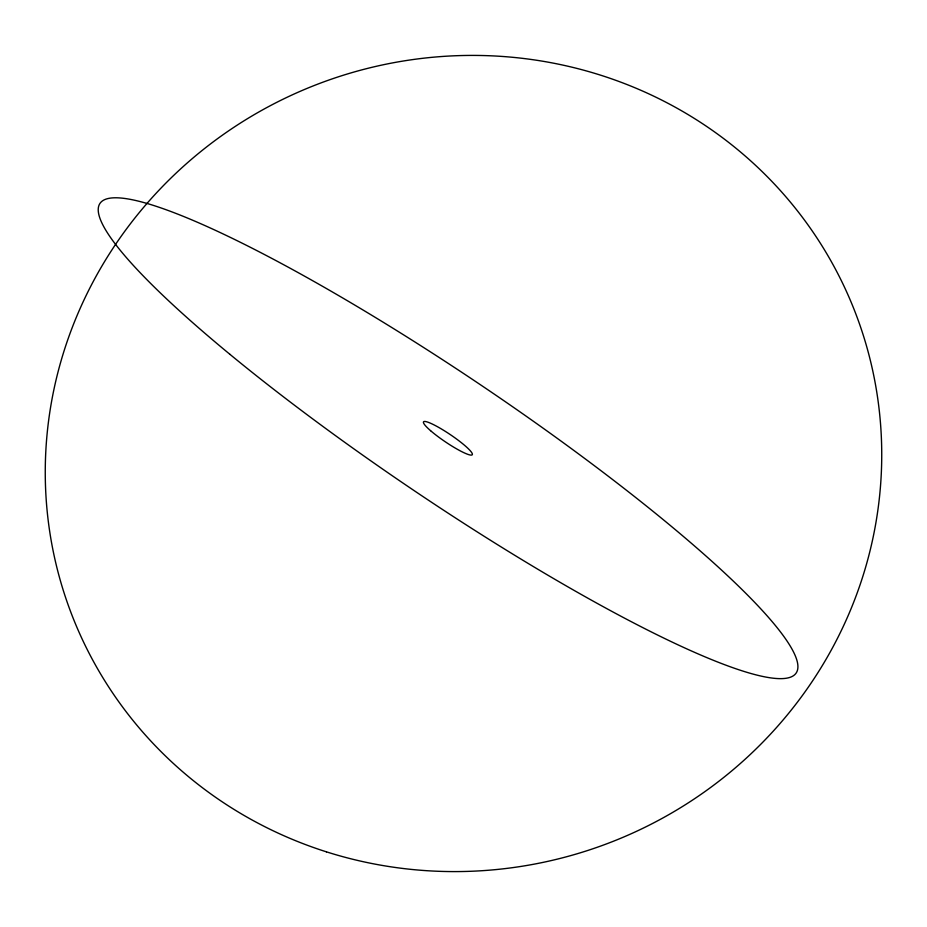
<?xml version="1.0" encoding="UTF-8"?>
<svg xmlns="http://www.w3.org/2000/svg" width="927" height="927" viewBox="0 0 927 927"><rect width="100%" height="100%" fill="white"/><g stroke="black" fill="none" stroke-linecap="round" stroke-linejoin="round"><path stroke-width="1.39" d="M430.58 430.684A29.432 4.38 34 0 0 471.553 455.087A29.432 4.38 34 0 0 441.403 428.969A29.432 4.38 34 0 0 430.58 430.684M230 354.392A419.885 62.422 34 0 0 793.651 675.551A419.885 62.422 34 0 0 319.885 284.798A419.885 62.422 34 0 0 230 354.392M326.397 851.832A419.885 406.397 -20.6 0 0 874.242 377.996A419.885 406.397 -20.6 0 0 189.861 160.684A419.885 406.397 -20.6 0 0 326.397 851.832"/></g></svg>
